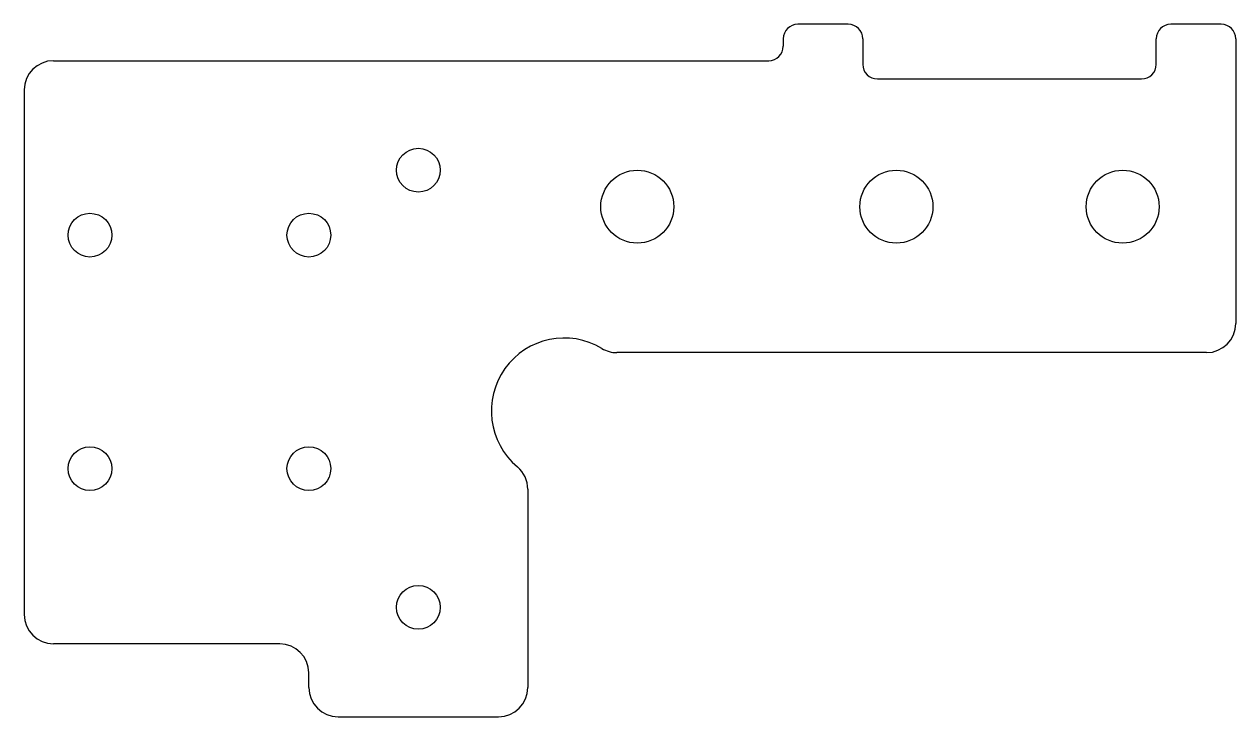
# Model space of a CAD drawing. Extents: x -22 to 61, y -24.9 to 22.5.
import ezdxf

# ---------------------------------------------------------------- set-up
doc = ezdxf.new("R2010")
doc.units = 0
doc.layers.add('Fillet_cs', color=7, linetype='CONTINUOUS')

msp = doc.modelspace()

# ---------------------------------------------------------------- linework, layer by layer
at = {"layer": 'Fillet_cs'}
for p, q in [((34.45, 22.5, 0.75), (31, 22.5, 0.75)), ((60, 22.5, 0.75), (56.55, 22.5, 0.75)), ((30, 21.5, 0.75), (30, 21, 0.75)), ((35.45, 21.5, 0.75), (35.45, 19.75, 0.75)), ((55.55, 19.75, 0.75), (55.55, 21.5, 0.75)), ((61, 21.5, 0.75), (61, 2, 0.75)), ((-20, 20, 0.75), (29, 20, 0.75)), ((36.45, 18.75, 0.75), (54.55, 18.75, 0.75)), ((-22, 18, 0.75), (-22, -17.95, 0.75)), ((59, 0, 0.75), (18.6056, 0, 0.75)), ((12.5, -9.3619, 0.75), (12.5, -22.95, 0.75)), ((-4.5, -19.95, 0.75), (-20, -19.95, 0.75)), ((-2.5, -22.95, 0.75), (-2.5, -21.95, 0.75)), ((-0.5, -24.95, 0.75), (10.5, -24.95, 0.75))]:
    msp.add_line(p, q, dxfattribs=at)
for centre, radius in [((5, 12.5), 1.5), ((20, 10), 2.5), ((37.75, 10), 2.5), ((53.25, 10), 2.5), ((-17.5, 8.05), 1.5), ((-2.5, 8.05), 1.5), ((-17.5, -7.95), 1.5), ((-2.5, -7.95), 1.5), ((5, -17.45), 1.5)]:
    msp.add_circle(centre, radius, dxfattribs=at)
for centre, radius, start, end in [((31, 21.5, 0.75), 1, 90, 180), ((34.45, 21.5, 0.75), 1, 0, 90), ((56.55, 21.5, 0.75), 1, 90, 180), ((60, 21.5, 0.75), 1, 0, 90), ((29, 21, 0.75), 1, -90, 0), ((-20, 18, 0.75), 2, 90, 180), ((36.45, 19.75, 0.75), 1, 180, -90), ((54.55, 19.75, 0.75), 1, -90, 0), ((59, 2, 0.75), 2, -90, 0), ((15, -4, 0.75), 5, 58.9973, -130.005), ((18.6056, 2, 0.75), 2, -121.003, -90), ((10.5, -9.3619, 0.75), 2, 0, 49.9948), ((-20, -17.95, 0.75), 2, 180, -90), ((-4.5, -21.95, 0.75), 2, 0, 90), ((-0.5, -22.95, 0.75), 2, 180, -90), ((10.5, -22.95, 0.75), 2, -90, 0)]:
    msp.add_arc(centre, radius, start, end, dxfattribs=at)

doc.saveas('drawing.dxf')
